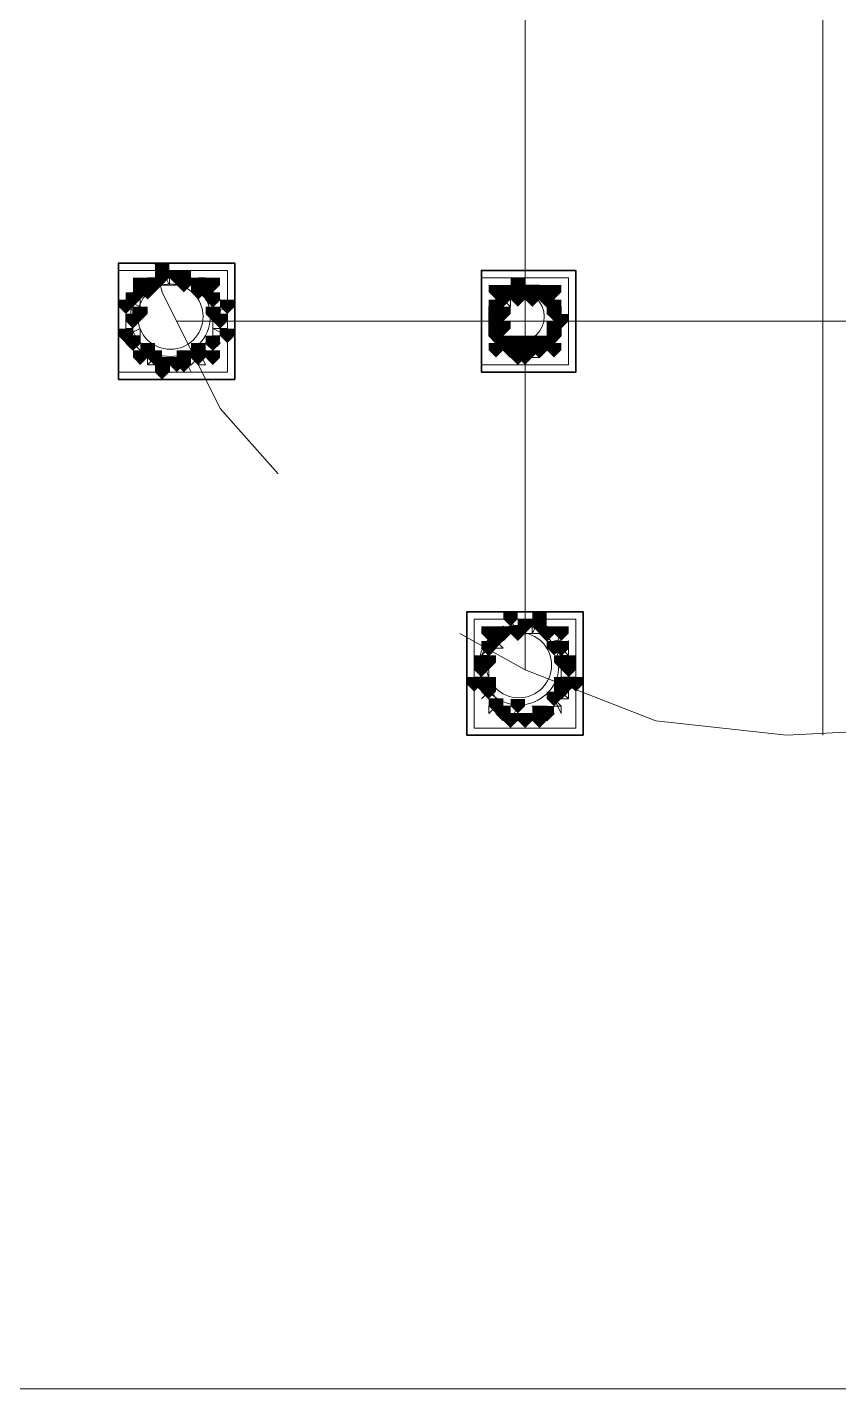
# Model space of a CAD drawing. Header units: millimetres. Extents: x 2315 to 4619, y 1334 to 1897.
# Drawn here: x 4109.33 to 4116.16, y 1530.21 to 1541.67 of the extents above; entities that cross this region are included whole.
import ezdxf

# ---------------------------------------------------------------- set-up
doc = ezdxf.new("R2010")
doc.units = ezdxf.units.MM
for name, color, linetype, true_color in [('PDF_10', 7, 'Continuous', 0x00b85c), ('PDF_AXIS', 7, 'Continuous', 0x00b85c), ('PDF_柱构件', 7, 'Continuous', 0x00b85c), ('PDF_转运站初步方案', 7, 'Continuous', 0x00b85c)]:
    doc.layers.add(name, color=color, linetype=linetype, true_color=true_color)
doc.layers.add('PDF_中心线层', color=1, linetype='Continuous')
doc.layers.add('PDF_粗实线层', color=7, linetype='Continuous')

msp = doc.modelspace()

# ---------------------------------------------------------------- hatches: boundary and pattern name
at = {"layer": 'PDF_10', "transparency": 33554559}
for points in [[(4110.586, 1539.62), (4110.525, 1539.62), (4110.525, 1539.558), (4110.586, 1539.497), (4110.647, 1539.558), (4110.647, 1539.62)], [(4110.586, 1539.62), (4110.525, 1539.62), (4110.525, 1539.558), (4110.586, 1539.497), (4110.647, 1539.558), (4110.647, 1539.62)], [(4110.403, 1539.558), (4110.342, 1539.558), (4110.342, 1539.497), (4110.403, 1539.436), (4110.464, 1539.497), (4110.464, 1539.558)], [(4110.403, 1539.558), (4110.342, 1539.558), (4110.342, 1539.497), (4110.403, 1539.436), (4110.464, 1539.497), (4110.464, 1539.558)], [(4110.769, 1539.558), (4110.708, 1539.558), (4110.708, 1539.497), (4110.769, 1539.436), (4110.83, 1539.497), (4110.83, 1539.558)], [(4110.769, 1539.558), (4110.708, 1539.558), (4110.708, 1539.497), (4110.769, 1539.436), (4110.83, 1539.497), (4110.83, 1539.558)], [(4113.396, 1539.497), (4113.335, 1539.497), (4113.335, 1539.436), (4113.396, 1539.375), (4113.457, 1539.436), (4113.457, 1539.497)], [(4113.396, 1539.497), (4113.335, 1539.497), (4113.335, 1539.436), (4113.396, 1539.375), (4113.457, 1539.436), (4113.457, 1539.497)], [(4113.396, 1539.497), (4113.335, 1539.497), (4113.335, 1539.436), (4113.396, 1539.375), (4113.457, 1539.436), (4113.457, 1539.497)], [(4113.518, 1539.497), (4113.457, 1539.497), (4113.457, 1539.436), (4113.518, 1539.375), (4113.579, 1539.436), (4113.579, 1539.497)], [(4113.518, 1539.497), (4113.457, 1539.497), (4113.457, 1539.436), (4113.518, 1539.375), (4113.579, 1539.436), (4113.579, 1539.497)], [(4113.64, 1539.497), (4113.579, 1539.497), (4113.579, 1539.436), (4113.64, 1539.375), (4113.701, 1539.436), (4113.701, 1539.497)], [(4113.64, 1539.497), (4113.579, 1539.497), (4113.579, 1539.436), (4113.64, 1539.375), (4113.701, 1539.436), (4113.701, 1539.497)], [(4110.219, 1539.436), (4110.158, 1539.436), (4110.158, 1539.375), (4110.219, 1539.314), (4110.28, 1539.375), (4110.28, 1539.436)], [(4110.219, 1539.436), (4110.158, 1539.436), (4110.158, 1539.375), (4110.219, 1539.314), (4110.28, 1539.375), (4110.28, 1539.436)], [(4110.891, 1539.436), (4110.83, 1539.436), (4110.83, 1539.375), (4110.891, 1539.314), (4110.952, 1539.375), (4110.952, 1539.436)], [(4110.891, 1539.436), (4110.83, 1539.436), (4110.83, 1539.375), (4110.891, 1539.314), (4110.952, 1539.375), (4110.952, 1539.436)], [(4110.891, 1539.436), (4110.83, 1539.436), (4110.83, 1539.375), (4110.891, 1539.314), (4110.952, 1539.375), (4110.952, 1539.436)], [(4113.273, 1539.375), (4113.212, 1539.375), (4113.212, 1539.314), (4113.273, 1539.253), (4113.335, 1539.314), (4113.335, 1539.375)], [(4113.273, 1539.375), (4113.212, 1539.375), (4113.212, 1539.314), (4113.273, 1539.253), (4113.335, 1539.314), (4113.335, 1539.375)], [(4113.762, 1539.375), (4113.701, 1539.375), (4113.701, 1539.314), (4113.762, 1539.253), (4113.823, 1539.314), (4113.823, 1539.375)], [(4113.762, 1539.375), (4113.701, 1539.375), (4113.701, 1539.314), (4113.762, 1539.253), (4113.823, 1539.314), (4113.823, 1539.375)], [(4113.762, 1539.375), (4113.701, 1539.375), (4113.701, 1539.314), (4113.762, 1539.253), (4113.823, 1539.314), (4113.823, 1539.375)], [(4110.219, 1539.253), (4110.158, 1539.253), (4110.158, 1539.192), (4110.219, 1539.131), (4110.28, 1539.192), (4110.28, 1539.253)], [(4110.219, 1539.253), (4110.158, 1539.253), (4110.158, 1539.192), (4110.219, 1539.131), (4110.28, 1539.192), (4110.28, 1539.253)], [(4110.952, 1539.253), (4110.891, 1539.253), (4110.891, 1539.192), (4110.952, 1539.131), (4111.013, 1539.192), (4111.013, 1539.253)], [(4110.952, 1539.253), (4110.891, 1539.253), (4110.891, 1539.192), (4110.952, 1539.131), (4111.013, 1539.192), (4111.013, 1539.253)], [(4113.273, 1539.253), (4113.212, 1539.253), (4113.212, 1539.192), (4113.273, 1539.131), (4113.335, 1539.192), (4113.335, 1539.253)], [(4113.273, 1539.253), (4113.212, 1539.253), (4113.212, 1539.192), (4113.273, 1539.131), (4113.335, 1539.192), (4113.335, 1539.253)], [(4113.823, 1539.253), (4113.762, 1539.253), (4113.762, 1539.192), (4113.823, 1539.131), (4113.884, 1539.192), (4113.884, 1539.253)], [(4113.823, 1539.253), (4113.762, 1539.253), (4113.762, 1539.192), (4113.823, 1539.131), (4113.884, 1539.192), (4113.884, 1539.253)], [(4113.273, 1539.131), (4113.212, 1539.131), (4113.212, 1539.07), (4113.273, 1539.009), (4113.335, 1539.07), (4113.335, 1539.131)], [(4113.273, 1539.131), (4113.212, 1539.131), (4113.212, 1539.07), (4113.273, 1539.009), (4113.335, 1539.07), (4113.335, 1539.131)], [(4113.762, 1539.131), (4113.701, 1539.131), (4113.701, 1539.07), (4113.762, 1539.009), (4113.823, 1539.07), (4113.823, 1539.131)], [(4113.762, 1539.131), (4113.701, 1539.131), (4113.701, 1539.07), (4113.762, 1539.009), (4113.823, 1539.07), (4113.823, 1539.131)], [(4113.762, 1539.131), (4113.701, 1539.131), (4113.701, 1539.07), (4113.762, 1539.009), (4113.823, 1539.07), (4113.823, 1539.131)], [(4110.219, 1539.07), (4110.158, 1539.07), (4110.158, 1539.009), (4110.219, 1538.948), (4110.28, 1539.009), (4110.28, 1539.07)], [(4110.219, 1539.07), (4110.158, 1539.07), (4110.158, 1539.009), (4110.219, 1538.948), (4110.28, 1539.009), (4110.28, 1539.07)], [(4110.891, 1539.07), (4110.83, 1539.07), (4110.83, 1539.009), (4110.891, 1538.948), (4110.952, 1539.009), (4110.952, 1539.07)], [(4110.891, 1539.07), (4110.83, 1539.07), (4110.83, 1539.009), (4110.891, 1538.948), (4110.952, 1539.009), (4110.952, 1539.07)], [(4110.891, 1539.07), (4110.83, 1539.07), (4110.83, 1539.009), (4110.891, 1538.948), (4110.952, 1539.009), (4110.952, 1539.07)], [(4110.403, 1538.948), (4110.342, 1538.948), (4110.342, 1538.887), (4110.403, 1538.825), (4110.464, 1538.887), (4110.464, 1538.948)], [(4110.403, 1538.948), (4110.342, 1538.948), (4110.342, 1538.887), (4110.403, 1538.825), (4110.464, 1538.887), (4110.464, 1538.948)], [(4110.769, 1538.948), (4110.708, 1538.948), (4110.708, 1538.887), (4110.769, 1538.825), (4110.83, 1538.887), (4110.83, 1538.948)], [(4110.769, 1538.948), (4110.708, 1538.948), (4110.708, 1538.887), (4110.769, 1538.825), (4110.83, 1538.887), (4110.83, 1538.948)], [(4113.396, 1539.009), (4113.335, 1539.009), (4113.335, 1538.948), (4113.396, 1538.887), (4113.457, 1538.948), (4113.457, 1539.009)], [(4113.396, 1539.009), (4113.335, 1539.009), (4113.335, 1538.948), (4113.396, 1538.887), (4113.457, 1538.948), (4113.457, 1539.009)], [(4113.396, 1539.009), (4113.335, 1539.009), (4113.335, 1538.948), (4113.396, 1538.887), (4113.457, 1538.948), (4113.457, 1539.009)], [(4113.518, 1538.948), (4113.457, 1538.948), (4113.457, 1538.887), (4113.518, 1538.825), (4113.579, 1538.887), (4113.579, 1538.948)], [(4113.518, 1538.948), (4113.457, 1538.948), (4113.457, 1538.887), (4113.518, 1538.825), (4113.579, 1538.887), (4113.579, 1538.948)], [(4113.64, 1539.009), (4113.579, 1539.009), (4113.579, 1538.948), (4113.64, 1538.887), (4113.701, 1538.948), (4113.701, 1539.009)], [(4113.64, 1539.009), (4113.579, 1539.009), (4113.579, 1538.948), (4113.64, 1538.887), (4113.701, 1538.948), (4113.701, 1539.009)], [(4110.586, 1538.887), (4110.525, 1538.887), (4110.525, 1538.825), (4110.586, 1538.764), (4110.647, 1538.825), (4110.647, 1538.887)], [(4110.586, 1538.887), (4110.525, 1538.887), (4110.525, 1538.825), (4110.586, 1538.764), (4110.647, 1538.825), (4110.647, 1538.887)], [(4113.335, 1536.627), (4113.273, 1536.627), (4113.273, 1536.565), (4113.335, 1536.504), (4113.396, 1536.565), (4113.396, 1536.627)], [(4113.335, 1536.627), (4113.273, 1536.627), (4113.273, 1536.565), (4113.335, 1536.504), (4113.396, 1536.565), (4113.396, 1536.627)], [(4113.335, 1536.627), (4113.273, 1536.627), (4113.273, 1536.565), (4113.335, 1536.504), (4113.396, 1536.565), (4113.396, 1536.627)], [(4113.518, 1536.688), (4113.457, 1536.688), (4113.457, 1536.627), (4113.518, 1536.565), (4113.579, 1536.627), (4113.579, 1536.688)], [(4113.518, 1536.688), (4113.457, 1536.688), (4113.457, 1536.627), (4113.518, 1536.565), (4113.579, 1536.627), (4113.579, 1536.688)], [(4113.701, 1536.627), (4113.64, 1536.627), (4113.64, 1536.565), (4113.701, 1536.504), (4113.762, 1536.565), (4113.762, 1536.627)], [(4113.701, 1536.627), (4113.64, 1536.627), (4113.64, 1536.565), (4113.701, 1536.504), (4113.762, 1536.565), (4113.762, 1536.627)], [(4113.701, 1536.627), (4113.64, 1536.627), (4113.64, 1536.565), (4113.701, 1536.504), (4113.762, 1536.565), (4113.762, 1536.627)], [(4113.212, 1536.504), (4113.151, 1536.504), (4113.151, 1536.443), (4113.212, 1536.382), (4113.273, 1536.443), (4113.273, 1536.504)], [(4113.212, 1536.504), (4113.151, 1536.504), (4113.151, 1536.443), (4113.212, 1536.382), (4113.273, 1536.443), (4113.273, 1536.504)], [(4113.823, 1536.504), (4113.762, 1536.504), (4113.762, 1536.443), (4113.823, 1536.382), (4113.884, 1536.443), (4113.884, 1536.504)], [(4113.823, 1536.504), (4113.762, 1536.504), (4113.762, 1536.443), (4113.823, 1536.382), (4113.884, 1536.443), (4113.884, 1536.504)], [(4113.151, 1536.321), (4113.09, 1536.321), (4113.09, 1536.26), (4113.151, 1536.199), (4113.212, 1536.26), (4113.212, 1536.321)], [(4113.151, 1536.321), (4113.09, 1536.321), (4113.09, 1536.26), (4113.151, 1536.199), (4113.212, 1536.26), (4113.212, 1536.321)], [(4113.151, 1536.321), (4113.09, 1536.321), (4113.09, 1536.26), (4113.151, 1536.199), (4113.212, 1536.26), (4113.212, 1536.321)], [(4113.884, 1536.321), (4113.823, 1536.321), (4113.823, 1536.26), (4113.884, 1536.199), (4113.945, 1536.26), (4113.945, 1536.321)], [(4113.884, 1536.321), (4113.823, 1536.321), (4113.823, 1536.26), (4113.884, 1536.199), (4113.945, 1536.26), (4113.945, 1536.321)], [(4113.212, 1536.138), (4113.151, 1536.138), (4113.151, 1536.077), (4113.212, 1536.016), (4113.273, 1536.077), (4113.273, 1536.138)], [(4113.212, 1536.138), (4113.151, 1536.138), (4113.151, 1536.077), (4113.212, 1536.016), (4113.273, 1536.077), (4113.273, 1536.138)], [(4113.823, 1536.138), (4113.762, 1536.138), (4113.762, 1536.077), (4113.823, 1536.016), (4113.884, 1536.077), (4113.884, 1536.138)], [(4113.823, 1536.138), (4113.762, 1536.138), (4113.762, 1536.077), (4113.823, 1536.016), (4113.884, 1536.077), (4113.884, 1536.138)], [(4113.335, 1535.955), (4113.273, 1535.955), (4113.273, 1535.894), (4113.335, 1535.832), (4113.396, 1535.894), (4113.396, 1535.955)], [(4113.335, 1535.955), (4113.273, 1535.955), (4113.273, 1535.894), (4113.335, 1535.832), (4113.396, 1535.894), (4113.396, 1535.955)], [(4113.701, 1535.955), (4113.64, 1535.955), (4113.64, 1535.894), (4113.701, 1535.832), (4113.762, 1535.894), (4113.762, 1535.955)], [(4113.701, 1535.955), (4113.64, 1535.955), (4113.64, 1535.894), (4113.701, 1535.832), (4113.762, 1535.894), (4113.762, 1535.955)], [(4113.518, 1535.894), (4113.457, 1535.894), (4113.457, 1535.832), (4113.518, 1535.771), (4113.579, 1535.832), (4113.579, 1535.894)], [(4113.518, 1535.894), (4113.457, 1535.894), (4113.457, 1535.832), (4113.518, 1535.771), (4113.579, 1535.832), (4113.579, 1535.894)]]:
    msp.add_hatch(color=256, dxfattribs=at).paths.add_polyline_path(points)
at = {"layer": 'PDF_柱构件', "transparency": 33554559}
for points in [[(4110.464, 1539.681), (4110.403, 1539.681), (4110.403, 1539.62), (4110.464, 1539.558), (4110.525, 1539.62), (4110.525, 1539.681)], [(4110.464, 1539.62), (4110.403, 1539.62), (4110.403, 1539.558), (4110.464, 1539.497), (4110.525, 1539.558), (4110.525, 1539.62)], [(4110.647, 1539.62), (4110.586, 1539.62), (4110.586, 1539.558), (4110.647, 1539.497), (4110.708, 1539.558), (4110.708, 1539.62)], [(4110.28, 1539.558), (4110.219, 1539.558), (4110.219, 1539.497), (4110.28, 1539.436), (4110.342, 1539.497), (4110.342, 1539.558)], [(4110.28, 1539.497), (4110.219, 1539.497), (4110.219, 1539.436), (4110.28, 1539.375), (4110.342, 1539.436), (4110.342, 1539.497)], [(4110.342, 1539.497), (4110.28, 1539.497), (4110.28, 1539.436), (4110.342, 1539.375), (4110.403, 1539.436), (4110.403, 1539.497)], [(4110.647, 1539.558), (4110.586, 1539.558), (4110.586, 1539.497), (4110.647, 1539.436), (4110.708, 1539.497), (4110.708, 1539.558)], [(4110.769, 1539.497), (4110.708, 1539.497), (4110.708, 1539.436), (4110.769, 1539.375), (4110.83, 1539.436), (4110.83, 1539.497)], [(4110.83, 1539.497), (4110.769, 1539.497), (4110.769, 1539.436), (4110.83, 1539.375), (4110.891, 1539.436), (4110.891, 1539.497)], [(4110.891, 1539.558), (4110.83, 1539.558), (4110.83, 1539.497), (4110.891, 1539.436), (4110.952, 1539.497), (4110.952, 1539.558)], [(4113.273, 1539.497), (4113.212, 1539.497), (4113.212, 1539.436), (4113.273, 1539.375), (4113.335, 1539.436), (4113.335, 1539.497)], [(4113.457, 1539.558), (4113.396, 1539.558), (4113.396, 1539.497), (4113.457, 1539.436), (4113.518, 1539.497), (4113.518, 1539.558)], [(4113.457, 1539.497), (4113.396, 1539.497), (4113.396, 1539.436), (4113.457, 1539.375), (4113.518, 1539.436), (4113.518, 1539.497)], [(4113.579, 1539.497), (4113.518, 1539.497), (4113.518, 1539.436), (4113.579, 1539.375), (4113.64, 1539.436), (4113.64, 1539.497)], [(4113.762, 1539.497), (4113.701, 1539.497), (4113.701, 1539.436), (4113.762, 1539.375), (4113.823, 1539.436), (4113.823, 1539.497)], [(4110.158, 1539.375), (4110.097, 1539.375), (4110.097, 1539.314), (4110.158, 1539.253), (4110.219, 1539.314), (4110.219, 1539.375)], [(4111.013, 1539.375), (4110.952, 1539.375), (4110.952, 1539.314), (4111.013, 1539.253), (4111.075, 1539.314), (4111.075, 1539.375)], [(4113.335, 1539.436), (4113.273, 1539.436), (4113.273, 1539.375), (4113.335, 1539.314), (4113.396, 1539.375), (4113.396, 1539.436)], [(4113.457, 1539.436), (4113.396, 1539.436), (4113.396, 1539.375), (4113.457, 1539.314), (4113.518, 1539.375), (4113.518, 1539.436)], [(4113.579, 1539.436), (4113.518, 1539.436), (4113.518, 1539.375), (4113.579, 1539.314), (4113.64, 1539.375), (4113.64, 1539.436)], [(4113.701, 1539.436), (4113.64, 1539.436), (4113.64, 1539.375), (4113.701, 1539.314), (4113.762, 1539.375), (4113.762, 1539.436)], [(4110.28, 1539.314), (4110.219, 1539.314), (4110.219, 1539.253), (4110.28, 1539.192), (4110.342, 1539.253), (4110.342, 1539.314)], [(4110.891, 1539.314), (4110.83, 1539.314), (4110.83, 1539.253), (4110.891, 1539.192), (4110.952, 1539.253), (4110.952, 1539.314)], [(4113.273, 1539.314), (4113.212, 1539.314), (4113.212, 1539.253), (4113.273, 1539.192), (4113.335, 1539.253), (4113.335, 1539.314)], [(4113.335, 1539.314), (4113.273, 1539.314), (4113.273, 1539.253), (4113.335, 1539.192), (4113.396, 1539.253), (4113.396, 1539.314)], [(4113.762, 1539.314), (4113.701, 1539.314), (4113.701, 1539.253), (4113.762, 1539.192), (4113.823, 1539.253), (4113.823, 1539.314)], [(4110.158, 1539.131), (4110.097, 1539.131), (4110.097, 1539.07), (4110.158, 1539.009), (4110.219, 1539.07), (4110.219, 1539.131)], [(4111.013, 1539.131), (4110.952, 1539.131), (4110.952, 1539.07), (4111.013, 1539.009), (4111.075, 1539.07), (4111.075, 1539.131)], [(4113.273, 1539.192), (4113.212, 1539.192), (4113.212, 1539.131), (4113.273, 1539.07), (4113.335, 1539.131), (4113.335, 1539.192)], [(4113.335, 1539.192), (4113.273, 1539.192), (4113.273, 1539.131), (4113.335, 1539.07), (4113.396, 1539.131), (4113.396, 1539.192)], [(4113.762, 1539.192), (4113.701, 1539.192), (4113.701, 1539.131), (4113.762, 1539.07), (4113.823, 1539.131), (4113.823, 1539.192)], [(4113.335, 1539.07), (4113.273, 1539.07), (4113.273, 1539.009), (4113.335, 1538.948), (4113.396, 1539.009), (4113.396, 1539.07)], [(4113.457, 1539.07), (4113.396, 1539.07), (4113.396, 1539.009), (4113.457, 1538.948), (4113.518, 1539.009), (4113.518, 1539.07)], [(4113.579, 1539.07), (4113.518, 1539.07), (4113.518, 1539.009), (4113.579, 1538.948), (4113.64, 1539.009), (4113.64, 1539.07)], [(4113.701, 1539.07), (4113.64, 1539.07), (4113.64, 1539.009), (4113.701, 1538.948), (4113.762, 1539.009), (4113.762, 1539.07)], [(4110.28, 1538.948), (4110.219, 1538.948), (4110.219, 1538.887), (4110.28, 1538.825), (4110.342, 1538.887), (4110.342, 1538.948)], [(4110.342, 1539.009), (4110.28, 1539.009), (4110.28, 1538.948), (4110.342, 1538.887), (4110.403, 1538.948), (4110.403, 1539.009)], [(4110.647, 1538.948), (4110.586, 1538.948), (4110.586, 1538.887), (4110.647, 1538.825), (4110.708, 1538.887), (4110.708, 1538.948)], [(4110.769, 1539.009), (4110.708, 1539.009), (4110.708, 1538.948), (4110.769, 1538.887), (4110.83, 1538.948), (4110.83, 1539.009)], [(4110.891, 1538.948), (4110.83, 1538.948), (4110.83, 1538.887), (4110.891, 1538.825), (4110.952, 1538.887), (4110.952, 1538.948)], [(4113.273, 1539.009), (4113.212, 1539.009), (4113.212, 1538.948), (4113.273, 1538.887), (4113.335, 1538.948), (4113.335, 1539.009)], [(4113.457, 1539.009), (4113.396, 1539.009), (4113.396, 1538.948), (4113.457, 1538.887), (4113.518, 1538.948), (4113.518, 1539.009)], [(4113.457, 1538.948), (4113.396, 1538.948), (4113.396, 1538.887), (4113.457, 1538.825), (4113.518, 1538.887), (4113.518, 1538.948)], [(4113.579, 1539.009), (4113.518, 1539.009), (4113.518, 1538.948), (4113.579, 1538.887), (4113.64, 1538.948), (4113.64, 1539.009)], [(4113.762, 1539.009), (4113.701, 1539.009), (4113.701, 1538.948), (4113.762, 1538.887), (4113.823, 1538.948), (4113.823, 1539.009)], [(4110.464, 1538.887), (4110.403, 1538.887), (4110.403, 1538.825), (4110.464, 1538.764), (4110.525, 1538.825), (4110.525, 1538.887)], [(4110.464, 1538.825), (4110.403, 1538.825), (4110.403, 1538.764), (4110.464, 1538.703), (4110.525, 1538.764), (4110.525, 1538.825)], [(4110.647, 1538.887), (4110.586, 1538.887), (4110.586, 1538.825), (4110.647, 1538.764), (4110.708, 1538.825), (4110.708, 1538.887)], [(4113.396, 1536.749), (4113.335, 1536.749), (4113.335, 1536.688), (4113.396, 1536.627), (4113.457, 1536.688), (4113.457, 1536.749)], [(4113.64, 1536.749), (4113.579, 1536.749), (4113.579, 1536.688), (4113.64, 1536.627), (4113.701, 1536.688), (4113.701, 1536.749)], [(4113.212, 1536.627), (4113.151, 1536.627), (4113.151, 1536.565), (4113.212, 1536.504), (4113.273, 1536.565), (4113.273, 1536.627)], [(4113.457, 1536.627), (4113.396, 1536.627), (4113.396, 1536.565), (4113.457, 1536.504), (4113.518, 1536.565), (4113.518, 1536.627)], [(4113.64, 1536.688), (4113.579, 1536.688), (4113.579, 1536.627), (4113.64, 1536.565), (4113.701, 1536.627), (4113.701, 1536.688)], [(4113.823, 1536.627), (4113.762, 1536.627), (4113.762, 1536.565), (4113.823, 1536.504), (4113.884, 1536.565), (4113.884, 1536.627)], [(4113.273, 1536.565), (4113.212, 1536.565), (4113.212, 1536.504), (4113.273, 1536.443), (4113.335, 1536.504), (4113.335, 1536.565)], [(4113.762, 1536.504), (4113.701, 1536.504), (4113.701, 1536.443), (4113.762, 1536.382), (4113.823, 1536.443), (4113.823, 1536.504)], [(4113.151, 1536.382), (4113.09, 1536.382), (4113.09, 1536.321), (4113.151, 1536.26), (4113.212, 1536.321), (4113.212, 1536.382)], [(4113.212, 1536.382), (4113.151, 1536.382), (4113.151, 1536.321), (4113.212, 1536.26), (4113.273, 1536.321), (4113.273, 1536.382)], [(4113.823, 1536.382), (4113.762, 1536.382), (4113.762, 1536.321), (4113.823, 1536.26), (4113.884, 1536.321), (4113.884, 1536.382)], [(4113.884, 1536.382), (4113.823, 1536.382), (4113.823, 1536.321), (4113.884, 1536.26), (4113.945, 1536.321), (4113.945, 1536.382)], [(4113.09, 1536.199), (4113.029, 1536.199), (4113.029, 1536.138), (4113.09, 1536.077), (4113.151, 1536.138), (4113.151, 1536.199)], [(4113.151, 1536.199), (4113.09, 1536.199), (4113.09, 1536.138), (4113.151, 1536.077), (4113.212, 1536.138), (4113.212, 1536.199)], [(4113.212, 1536.199), (4113.151, 1536.199), (4113.151, 1536.138), (4113.212, 1536.077), (4113.273, 1536.138), (4113.273, 1536.199)], [(4113.823, 1536.199), (4113.762, 1536.199), (4113.762, 1536.138), (4113.823, 1536.077), (4113.884, 1536.138), (4113.884, 1536.199)], [(4113.884, 1536.199), (4113.823, 1536.199), (4113.823, 1536.138), (4113.884, 1536.077), (4113.945, 1536.138), (4113.945, 1536.199)], [(4113.945, 1536.199), (4113.884, 1536.199), (4113.884, 1536.138), (4113.945, 1536.077), (4114.006, 1536.138), (4114.006, 1536.199)], [(4113.762, 1536.077), (4113.701, 1536.077), (4113.701, 1536.016), (4113.762, 1535.955), (4113.823, 1536.016), (4113.823, 1536.077)], [(4113.273, 1536.016), (4113.212, 1536.016), (4113.212, 1535.955), (4113.273, 1535.894), (4113.335, 1535.955), (4113.335, 1536.016)], [(4113.457, 1536.016), (4113.396, 1536.016), (4113.396, 1535.955), (4113.457, 1535.894), (4113.518, 1535.955), (4113.518, 1536.016)], [(4113.64, 1535.955), (4113.579, 1535.955), (4113.579, 1535.894), (4113.64, 1535.832), (4113.701, 1535.894), (4113.701, 1535.955)], [(4113.396, 1535.894), (4113.335, 1535.894), (4113.335, 1535.832), (4113.396, 1535.771), (4113.457, 1535.832), (4113.457, 1535.894)], [(4113.64, 1535.894), (4113.579, 1535.894), (4113.579, 1535.832), (4113.64, 1535.771), (4113.701, 1535.832), (4113.701, 1535.894)]]:
    msp.add_hatch(color=256, dxfattribs=at).paths.add_polyline_path(points)
at = {"layer": 'PDF_转运站初步方案', "transparency": 33554559}
for points in [[(4110.586, 1539.62), (4110.525, 1539.62), (4110.525, 1539.558), (4110.586, 1539.497), (4110.647, 1539.558), (4110.647, 1539.62)], [(4110.586, 1539.62), (4110.525, 1539.62), (4110.525, 1539.558), (4110.586, 1539.497), (4110.647, 1539.558), (4110.647, 1539.62)], [(4110.403, 1539.558), (4110.342, 1539.558), (4110.342, 1539.497), (4110.403, 1539.436), (4110.464, 1539.497), (4110.464, 1539.558)], [(4110.403, 1539.558), (4110.342, 1539.558), (4110.342, 1539.497), (4110.403, 1539.436), (4110.464, 1539.497), (4110.464, 1539.558)], [(4110.769, 1539.558), (4110.708, 1539.558), (4110.708, 1539.497), (4110.769, 1539.436), (4110.83, 1539.497), (4110.83, 1539.558)], [(4110.769, 1539.558), (4110.708, 1539.558), (4110.708, 1539.497), (4110.769, 1539.436), (4110.83, 1539.497), (4110.83, 1539.558)], [(4113.396, 1539.497), (4113.335, 1539.497), (4113.335, 1539.436), (4113.396, 1539.375), (4113.457, 1539.436), (4113.457, 1539.497)], [(4113.396, 1539.497), (4113.335, 1539.497), (4113.335, 1539.436), (4113.396, 1539.375), (4113.457, 1539.436), (4113.457, 1539.497)], [(4113.518, 1539.497), (4113.457, 1539.497), (4113.457, 1539.436), (4113.518, 1539.375), (4113.579, 1539.436), (4113.579, 1539.497)], [(4113.518, 1539.497), (4113.457, 1539.497), (4113.457, 1539.436), (4113.518, 1539.375), (4113.579, 1539.436), (4113.579, 1539.497)], [(4113.64, 1539.497), (4113.579, 1539.497), (4113.579, 1539.436), (4113.64, 1539.375), (4113.701, 1539.436), (4113.701, 1539.497)], [(4113.64, 1539.497), (4113.579, 1539.497), (4113.579, 1539.436), (4113.64, 1539.375), (4113.701, 1539.436), (4113.701, 1539.497)], [(4110.219, 1539.436), (4110.158, 1539.436), (4110.158, 1539.375), (4110.219, 1539.314), (4110.28, 1539.375), (4110.28, 1539.436)], [(4110.219, 1539.436), (4110.158, 1539.436), (4110.158, 1539.375), (4110.219, 1539.314), (4110.28, 1539.375), (4110.28, 1539.436)], [(4110.891, 1539.436), (4110.83, 1539.436), (4110.83, 1539.375), (4110.891, 1539.314), (4110.952, 1539.375), (4110.952, 1539.436)], [(4110.891, 1539.436), (4110.83, 1539.436), (4110.83, 1539.375), (4110.891, 1539.314), (4110.952, 1539.375), (4110.952, 1539.436)], [(4113.273, 1539.375), (4113.212, 1539.375), (4113.212, 1539.314), (4113.273, 1539.253), (4113.335, 1539.314), (4113.335, 1539.375)], [(4113.273, 1539.375), (4113.212, 1539.375), (4113.212, 1539.314), (4113.273, 1539.253), (4113.335, 1539.314), (4113.335, 1539.375)], [(4113.762, 1539.375), (4113.701, 1539.375), (4113.701, 1539.314), (4113.762, 1539.253), (4113.823, 1539.314), (4113.823, 1539.375)], [(4113.762, 1539.375), (4113.701, 1539.375), (4113.701, 1539.314), (4113.762, 1539.253), (4113.823, 1539.314), (4113.823, 1539.375)], [(4110.219, 1539.253), (4110.158, 1539.253), (4110.158, 1539.192), (4110.219, 1539.131), (4110.28, 1539.192), (4110.28, 1539.253)], [(4110.219, 1539.253), (4110.158, 1539.253), (4110.158, 1539.192), (4110.219, 1539.131), (4110.28, 1539.192), (4110.28, 1539.253)], [(4110.952, 1539.253), (4110.891, 1539.253), (4110.891, 1539.192), (4110.952, 1539.131), (4111.013, 1539.192), (4111.013, 1539.253)], [(4110.952, 1539.253), (4110.891, 1539.253), (4110.891, 1539.192), (4110.952, 1539.131), (4111.013, 1539.192), (4111.013, 1539.253)], [(4113.273, 1539.253), (4113.212, 1539.253), (4113.212, 1539.192), (4113.273, 1539.131), (4113.335, 1539.192), (4113.335, 1539.253)], [(4113.273, 1539.253), (4113.212, 1539.253), (4113.212, 1539.192), (4113.273, 1539.131), (4113.335, 1539.192), (4113.335, 1539.253)], [(4113.823, 1539.253), (4113.762, 1539.253), (4113.762, 1539.192), (4113.823, 1539.131), (4113.884, 1539.192), (4113.884, 1539.253)], [(4113.823, 1539.253), (4113.762, 1539.253), (4113.762, 1539.192), (4113.823, 1539.131), (4113.884, 1539.192), (4113.884, 1539.253)], [(4113.273, 1539.131), (4113.212, 1539.131), (4113.212, 1539.07), (4113.273, 1539.009), (4113.335, 1539.07), (4113.335, 1539.131)], [(4113.273, 1539.131), (4113.212, 1539.131), (4113.212, 1539.07), (4113.273, 1539.009), (4113.335, 1539.07), (4113.335, 1539.131)], [(4113.762, 1539.131), (4113.701, 1539.131), (4113.701, 1539.07), (4113.762, 1539.009), (4113.823, 1539.07), (4113.823, 1539.131)], [(4113.762, 1539.131), (4113.701, 1539.131), (4113.701, 1539.07), (4113.762, 1539.009), (4113.823, 1539.07), (4113.823, 1539.131)], [(4110.219, 1539.07), (4110.158, 1539.07), (4110.158, 1539.009), (4110.219, 1538.948), (4110.28, 1539.009), (4110.28, 1539.07)], [(4110.219, 1539.07), (4110.158, 1539.07), (4110.158, 1539.009), (4110.219, 1538.948), (4110.28, 1539.009), (4110.28, 1539.07)], [(4110.891, 1539.07), (4110.83, 1539.07), (4110.83, 1539.009), (4110.891, 1538.948), (4110.952, 1539.009), (4110.952, 1539.07)], [(4110.891, 1539.07), (4110.83, 1539.07), (4110.83, 1539.009), (4110.891, 1538.948), (4110.952, 1539.009), (4110.952, 1539.07)], [(4110.403, 1538.948), (4110.342, 1538.948), (4110.342, 1538.887), (4110.403, 1538.825), (4110.464, 1538.887), (4110.464, 1538.948)], [(4110.403, 1538.948), (4110.342, 1538.948), (4110.342, 1538.887), (4110.403, 1538.825), (4110.464, 1538.887), (4110.464, 1538.948)], [(4110.769, 1538.948), (4110.708, 1538.948), (4110.708, 1538.887), (4110.769, 1538.825), (4110.83, 1538.887), (4110.83, 1538.948)], [(4110.769, 1538.948), (4110.708, 1538.948), (4110.708, 1538.887), (4110.769, 1538.825), (4110.83, 1538.887), (4110.83, 1538.948)], [(4113.396, 1539.009), (4113.335, 1539.009), (4113.335, 1538.948), (4113.396, 1538.887), (4113.457, 1538.948), (4113.457, 1539.009)], [(4113.396, 1539.009), (4113.335, 1539.009), (4113.335, 1538.948), (4113.396, 1538.887), (4113.457, 1538.948), (4113.457, 1539.009)], [(4113.518, 1538.948), (4113.457, 1538.948), (4113.457, 1538.887), (4113.518, 1538.825), (4113.579, 1538.887), (4113.579, 1538.948)], [(4113.518, 1538.948), (4113.457, 1538.948), (4113.457, 1538.887), (4113.518, 1538.825), (4113.579, 1538.887), (4113.579, 1538.948)], [(4113.64, 1539.009), (4113.579, 1539.009), (4113.579, 1538.948), (4113.64, 1538.887), (4113.701, 1538.948), (4113.701, 1539.009)], [(4113.64, 1539.009), (4113.579, 1539.009), (4113.579, 1538.948), (4113.64, 1538.887), (4113.701, 1538.948), (4113.701, 1539.009)], [(4110.586, 1538.887), (4110.525, 1538.887), (4110.525, 1538.825), (4110.586, 1538.764), (4110.647, 1538.825), (4110.647, 1538.887)], [(4110.586, 1538.887), (4110.525, 1538.887), (4110.525, 1538.825), (4110.586, 1538.764), (4110.647, 1538.825), (4110.647, 1538.887)], [(4113.335, 1536.627), (4113.273, 1536.627), (4113.273, 1536.565), (4113.335, 1536.504), (4113.396, 1536.565), (4113.396, 1536.627)], [(4113.335, 1536.627), (4113.273, 1536.627), (4113.273, 1536.565), (4113.335, 1536.504), (4113.396, 1536.565), (4113.396, 1536.627)], [(4113.518, 1536.688), (4113.457, 1536.688), (4113.457, 1536.627), (4113.518, 1536.565), (4113.579, 1536.627), (4113.579, 1536.688)], [(4113.518, 1536.688), (4113.457, 1536.688), (4113.457, 1536.627), (4113.518, 1536.565), (4113.579, 1536.627), (4113.579, 1536.688)], [(4113.701, 1536.627), (4113.64, 1536.627), (4113.64, 1536.565), (4113.701, 1536.504), (4113.762, 1536.565), (4113.762, 1536.627)], [(4113.701, 1536.627), (4113.64, 1536.627), (4113.64, 1536.565), (4113.701, 1536.504), (4113.762, 1536.565), (4113.762, 1536.627)], [(4113.212, 1536.504), (4113.151, 1536.504), (4113.151, 1536.443), (4113.212, 1536.382), (4113.273, 1536.443), (4113.273, 1536.504)], [(4113.212, 1536.504), (4113.151, 1536.504), (4113.151, 1536.443), (4113.212, 1536.382), (4113.273, 1536.443), (4113.273, 1536.504)], [(4113.823, 1536.504), (4113.762, 1536.504), (4113.762, 1536.443), (4113.823, 1536.382), (4113.884, 1536.443), (4113.884, 1536.504)], [(4113.823, 1536.504), (4113.762, 1536.504), (4113.762, 1536.443), (4113.823, 1536.382), (4113.884, 1536.443), (4113.884, 1536.504)], [(4113.151, 1536.321), (4113.09, 1536.321), (4113.09, 1536.26), (4113.151, 1536.199), (4113.212, 1536.26), (4113.212, 1536.321)], [(4113.151, 1536.321), (4113.09, 1536.321), (4113.09, 1536.26), (4113.151, 1536.199), (4113.212, 1536.26), (4113.212, 1536.321)], [(4113.884, 1536.321), (4113.823, 1536.321), (4113.823, 1536.26), (4113.884, 1536.199), (4113.945, 1536.26), (4113.945, 1536.321)], [(4113.884, 1536.321), (4113.823, 1536.321), (4113.823, 1536.26), (4113.884, 1536.199), (4113.945, 1536.26), (4113.945, 1536.321)], [(4113.212, 1536.138), (4113.151, 1536.138), (4113.151, 1536.077), (4113.212, 1536.016), (4113.273, 1536.077), (4113.273, 1536.138)], [(4113.212, 1536.138), (4113.151, 1536.138), (4113.151, 1536.077), (4113.212, 1536.016), (4113.273, 1536.077), (4113.273, 1536.138)], [(4113.823, 1536.138), (4113.762, 1536.138), (4113.762, 1536.077), (4113.823, 1536.016), (4113.884, 1536.077), (4113.884, 1536.138)], [(4113.823, 1536.138), (4113.762, 1536.138), (4113.762, 1536.077), (4113.823, 1536.016), (4113.884, 1536.077), (4113.884, 1536.138)], [(4113.335, 1535.955), (4113.273, 1535.955), (4113.273, 1535.894), (4113.335, 1535.832), (4113.396, 1535.894), (4113.396, 1535.955)], [(4113.335, 1535.955), (4113.273, 1535.955), (4113.273, 1535.894), (4113.335, 1535.832), (4113.396, 1535.894), (4113.396, 1535.955)], [(4113.701, 1535.955), (4113.64, 1535.955), (4113.64, 1535.894), (4113.701, 1535.832), (4113.762, 1535.894), (4113.762, 1535.955)], [(4113.701, 1535.955), (4113.64, 1535.955), (4113.64, 1535.894), (4113.701, 1535.832), (4113.762, 1535.894), (4113.762, 1535.955)], [(4113.518, 1535.894), (4113.457, 1535.894), (4113.457, 1535.832), (4113.518, 1535.771), (4113.579, 1535.832), (4113.579, 1535.894)], [(4113.518, 1535.894), (4113.457, 1535.894), (4113.457, 1535.832), (4113.518, 1535.771), (4113.579, 1535.832), (4113.579, 1535.894)]]:
    msp.add_hatch(color=256, dxfattribs=at).paths.add_polyline_path(points)

# ---------------------------------------------------------------- linework, layer by layer
at = {"layer": 'PDF_10', "lineweight": 18}
for points in [[(4110.586, 1539.62), (4110.586, 1539.558), (4110.525, 1539.558)], [(4110.403, 1539.558), (4110.342, 1539.497)], [(4110.403, 1539.497), (4110.342, 1539.558)], [(4110.769, 1539.558), (4110.769, 1539.497), (4110.708, 1539.558)], [(4113.518, 1539.436), (4113.518, 1539.497)], [(4110.28, 1539.436), (4110.219, 1539.375), (4110.28, 1539.375)], [(4110.891, 1539.375), (4110.891, 1539.436)], [(4113.335, 1539.375), (4113.273, 1539.314), (4113.335, 1539.314)], [(4113.396, 1539.436), (4113.335, 1539.436)], [(4113.579, 1539.436), (4113.457, 1539.436)], [(4113.701, 1539.436), (4113.64, 1539.436), (4113.701, 1539.436)], [(4113.762, 1539.314), (4113.762, 1539.375)], [(4110.219, 1539.253), (4110.219, 1539.131)], [(4110.952, 1539.131), (4110.952, 1539.253)], [(4113.273, 1539.253), (4113.273, 1539.131)], [(4113.823, 1539.131), (4113.823, 1539.253)], [(4110.219, 1539.192), (4110.158, 1539.192)], [(4110.891, 1539.192), (4110.952, 1539.192)], [(4113.273, 1539.192), (4113.212, 1539.192)], [(4113.762, 1539.192), (4113.823, 1539.192)], [(4113.335, 1539.07), (4113.273, 1539.07), (4113.335, 1539.009)], [(4113.762, 1539.009), (4113.762, 1539.07)], [(4110.28, 1539.009), (4110.219, 1539.009), (4110.28, 1538.948)], [(4110.891, 1538.948), (4110.891, 1539.009)], [(4113.335, 1538.948), (4113.396, 1538.948)], [(4113.518, 1538.948), (4113.518, 1538.887)], [(4113.701, 1538.948), (4113.64, 1538.948), (4113.701, 1538.948)], [(4110.342, 1538.887), (4110.403, 1538.825)], [(4110.403, 1538.887), (4110.342, 1538.825)], [(4110.525, 1538.825), (4110.586, 1538.825), (4110.586, 1538.764)], [(4110.708, 1538.825), (4110.769, 1538.887), (4110.769, 1538.825)], [(4113.457, 1538.887), (4113.579, 1538.887)], [(4113.457, 1536.627), (4113.579, 1536.627)], [(4113.518, 1536.565), (4113.518, 1536.627)], [(4113.273, 1536.565), (4113.396, 1536.565)], [(4113.701, 1536.565), (4113.762, 1536.565)], [(4113.151, 1536.382), (4113.212, 1536.443)], [(4113.212, 1536.382), (4113.151, 1536.443)], [(4113.823, 1536.443), (4113.884, 1536.382)], [(4113.823, 1536.382), (4113.884, 1536.443)], [(4113.151, 1536.199), (4113.151, 1536.26)], [(4113.945, 1536.26), (4113.884, 1536.26), (4113.884, 1536.199)], [(4113.212, 1536.016), (4113.151, 1536.077)], [(4113.212, 1536.077), (4113.151, 1536.016)], [(4113.884, 1536.077), (4113.823, 1536.016)], [(4113.823, 1536.077), (4113.884, 1536.016)], [(4113.396, 1535.894), (4113.273, 1535.955)], [(4113.335, 1535.955), (4113.335, 1535.894)], [(4113.762, 1535.955), (4113.701, 1535.894), (4113.701, 1535.955)], [(4113.579, 1535.832), (4113.457, 1535.832)], [(4113.518, 1535.894), (4113.518, 1535.832)]]:
    msp.add_lwpolyline(points, dxfattribs=at)
at = {"layer": 'PDF_AXIS', "lineweight": 18}
for points in [[(4110.097, 1538.764), (4110.097, 1539.62), (4111.013, 1539.62), (4111.013, 1538.764)], [(4113.151, 1538.825), (4113.151, 1539.558), (4113.884, 1539.558), (4113.884, 1538.825)], [(4113.945, 1535.771), (4113.945, 1536.688), (4113.09, 1536.688), (4113.09, 1535.771)]]:
    msp.add_lwpolyline(points, close=True, dxfattribs=at)
at = {"layer": 'PDF_中心线层', "color": 112, "lineweight": 18, "true_color": 0x00b85c}
msp.add_lwpolyline([(4116.022, 1535.71), (4116.022, 1547.682)], close=True, dxfattribs=at)
for points in [[(4113.518, 1547.133), (4113.518, 1536.26)], [(4122.008, 1541.635), (4122.008, 1541.147), (4121.764, 1539.986), (4121.336, 1538.948), (4120.725, 1537.97), (4119.931, 1537.176), (4119.015, 1536.504), (4117.977, 1536.016), (4116.877, 1535.771), (4115.717, 1535.71), (4114.617, 1535.832), (4113.518, 1536.26), (4112.968, 1536.565)], [(4111.441, 1537.909), (4110.952, 1538.459), (4110.464, 1539.436), (4110.403, 1539.681)], [(4121.458, 1539.192), (4110.586, 1539.192)]]:
    msp.add_lwpolyline(points, dxfattribs=at)
at = {"layer": 'PDF_柱构件', "lineweight": 18}
for points in [[(4110.464, 1539.62), (4110.525, 1539.497), (4110.464, 1539.497)], [(4110.586, 1539.497), (4110.525, 1539.497), (4110.525, 1539.62), (4110.586, 1539.62)], [(4110.708, 1539.62), (4110.647, 1539.497), (4110.647, 1539.62)], [(4110.28, 1539.497), (4110.342, 1539.436)], [(4110.464, 1539.497), (4110.342, 1539.436), (4110.342, 1539.558), (4110.403, 1539.558)], [(4110.769, 1539.436), (4110.708, 1539.497), (4110.769, 1539.558), (4110.83, 1539.558)], [(4110.891, 1539.497), (4110.769, 1539.436)], [(4113.457, 1539.436), (4113.396, 1539.375), (4113.335, 1539.436), (4113.396, 1539.497)], [(4113.457, 1539.497), (4113.457, 1539.375)], [(4113.579, 1539.436), (4113.457, 1539.436), (4113.457, 1539.497), (4113.579, 1539.497)], [(4113.64, 1539.497), (4113.579, 1539.375), (4113.579, 1539.497)], [(4113.701, 1539.375), (4113.579, 1539.436), (4113.64, 1539.497), (4113.701, 1539.436)], [(4110.28, 1539.375), (4110.28, 1539.314), (4110.158, 1539.375), (4110.219, 1539.436)], [(4110.891, 1539.314), (4110.83, 1539.375), (4110.891, 1539.436), (4110.952, 1539.375)], [(4113.335, 1539.375), (4113.273, 1539.253), (4113.212, 1539.314), (4113.273, 1539.375)], [(4113.273, 1539.436), (4113.396, 1539.375), (4113.396, 1539.314)], [(4113.762, 1539.436), (4113.701, 1539.314), (4113.64, 1539.375)], [(4113.762, 1539.253), (4113.701, 1539.375), (4113.762, 1539.375), (4113.823, 1539.314)], [(4110.158, 1539.314), (4110.28, 1539.253)], [(4110.219, 1539.253), (4110.219, 1539.131), (4110.158, 1539.131), (4110.158, 1539.253)], [(4111.013, 1539.314), (4110.891, 1539.253)], [(4110.891, 1539.131), (4110.891, 1539.253), (4111.013, 1539.253), (4111.013, 1539.131)], [(4113.212, 1539.314), (4113.335, 1539.253), (4113.212, 1539.253)], [(4113.273, 1539.253), (4113.273, 1539.131), (4113.212, 1539.131), (4113.212, 1539.253)], [(4113.823, 1539.253), (4113.762, 1539.253), (4113.701, 1539.253), (4113.823, 1539.314)], [(4113.762, 1539.131), (4113.762, 1539.253), (4113.823, 1539.253), (4113.823, 1539.131)], [(4110.158, 1539.07), (4110.28, 1539.131), (4110.28, 1539.07)], [(4111.013, 1539.07), (4110.891, 1539.07), (4110.891, 1539.131)], [(4113.212, 1539.131), (4113.335, 1539.131), (4113.212, 1539.07)], [(4113.273, 1539.131), (4113.335, 1539.009), (4113.273, 1539.009), (4113.212, 1539.07)], [(4113.823, 1539.07), (4113.701, 1539.131), (4113.762, 1539.131), (4113.823, 1539.131)], [(4113.701, 1539.009), (4113.762, 1539.131), (4113.823, 1539.07), (4113.762, 1539.009)], [(4110.28, 1539.07), (4110.28, 1539.009), (4110.219, 1538.948), (4110.158, 1539.009)], [(4110.83, 1539.009), (4110.891, 1539.07), (4110.952, 1539.009), (4110.891, 1538.948)], [(4113.273, 1538.948), (4113.396, 1539.07), (4113.396, 1539.009)], [(4113.762, 1538.948), (4113.64, 1539.009), (4113.701, 1539.07)], [(4110.28, 1538.887), (4110.342, 1538.948)], [(4110.342, 1538.948), (4110.464, 1538.887), (4110.403, 1538.825), (4110.342, 1538.825)], [(4110.708, 1538.887), (4110.769, 1538.948), (4110.83, 1538.825), (4110.769, 1538.825)], [(4110.891, 1538.887), (4110.769, 1538.948)], [(4113.396, 1539.009), (4113.457, 1538.948), (4113.396, 1538.887), (4113.335, 1538.948)], [(4113.457, 1538.887), (4113.457, 1539.009)], [(4113.457, 1538.948), (4113.579, 1538.948), (4113.579, 1538.887), (4113.457, 1538.887)], [(4113.579, 1538.887), (4113.579, 1539.009), (4113.64, 1538.887)], [(4113.579, 1538.948), (4113.701, 1539.009), (4113.701, 1538.948), (4113.64, 1538.887)], [(4110.464, 1538.764), (4110.464, 1538.887), (4110.525, 1538.887)], [(4110.525, 1538.887), (4110.586, 1538.887), (4110.586, 1538.764), (4110.525, 1538.764)], [(4110.647, 1538.764), (4110.647, 1538.887), (4110.708, 1538.764)], [(4113.335, 1536.504), (4113.396, 1536.565), (4113.335, 1536.627), (4113.273, 1536.565)], [(4113.396, 1536.688), (4113.457, 1536.565)], [(4113.457, 1536.565), (4113.579, 1536.565), (4113.579, 1536.627), (4113.457, 1536.627)], [(4113.64, 1536.688), (4113.579, 1536.565), (4113.64, 1536.565)], [(4113.64, 1536.565), (4113.701, 1536.504), (4113.762, 1536.565), (4113.701, 1536.627)], [(4113.212, 1536.382), (4113.273, 1536.443), (4113.212, 1536.504), (4113.151, 1536.382)], [(4113.212, 1536.565), (4113.273, 1536.443), (4113.335, 1536.443)], [(4113.823, 1536.565), (4113.762, 1536.443)], [(4113.762, 1536.443), (4113.823, 1536.382), (4113.884, 1536.382), (4113.884, 1536.504)], [(4113.09, 1536.321), (4113.212, 1536.321), (4113.09, 1536.382)], [(4113.945, 1536.382), (4113.823, 1536.321), (4113.945, 1536.321)], [(4113.212, 1536.199), (4113.212, 1536.26), (4113.09, 1536.26), (4113.09, 1536.199)], [(4113.823, 1536.26), (4113.823, 1536.199), (4113.945, 1536.199), (4113.945, 1536.26)], [(4113.09, 1536.138), (4113.212, 1536.138)], [(4113.273, 1536.016), (4113.212, 1536.138), (4113.151, 1536.077), (4113.212, 1536.016)], [(4113.823, 1536.138), (4113.762, 1536.016), (4113.884, 1536.016), (4113.884, 1536.077)], [(4113.945, 1536.138), (4113.823, 1536.138)], [(4113.212, 1535.894), (4113.335, 1536.016), (4113.273, 1536.016), (4113.212, 1535.955)], [(4113.396, 1535.955), (4113.335, 1535.955), (4113.273, 1535.894), (4113.335, 1535.832)], [(4113.396, 1535.832), (4113.457, 1535.955)], [(4113.64, 1535.832), (4113.64, 1535.955), (4113.579, 1535.955)], [(4113.701, 1535.955), (4113.64, 1535.955), (4113.701, 1535.832), (4113.762, 1535.894)], [(4113.579, 1535.894), (4113.457, 1535.894), (4113.457, 1535.832), (4113.579, 1535.832)]]:
    msp.add_lwpolyline(points, close=True, dxfattribs=at)
for points in [[(4110.219, 1539.314), (4110.219, 1539.253)], [(4110.952, 1539.253), (4110.952, 1539.314)], [(4110.219, 1539.131), (4110.219, 1539.07)], [(4110.952, 1539.07), (4110.952, 1539.131)], [(4110.28, 1538.948), (4110.28, 1538.887)], [(4110.83, 1538.887), (4110.83, 1538.948)], [(4113.396, 1536.627), (4113.457, 1536.627)], [(4113.762, 1536.504), (4113.823, 1536.504)], [(4113.823, 1535.955), (4113.762, 1536.016), (4113.823, 1535.894), (4113.823, 1535.955), (4113.762, 1535.955)], [(4113.457, 1535.894), (4113.396, 1535.894)]]:
    msp.add_lwpolyline(points, dxfattribs=at)
at = {"layer": 'PDF_粗实线层', "color": 112, "lineweight": 35, "true_color": 0x00b85c}
for points in [[(4110.097, 1538.703), (4110.097, 1539.681), (4111.075, 1539.681), (4111.075, 1538.703)], [(4113.151, 1538.764), (4113.945, 1538.764), (4113.945, 1539.62), (4113.151, 1539.62)], [(4114.006, 1535.71), (4114.006, 1536.749), (4113.029, 1536.749), (4113.029, 1535.71)]]:
    msp.add_lwpolyline(points, close=True, dxfattribs=at)
at = {"layer": 'PDF_转运站初步方案', "color": 142, "lineweight": 5, "true_color": 0x00a5dd}
msp.add_lwpolyline([(3419.942, 1530.213), (4209.904, 1530.213)], dxfattribs=at)
at = {"layer": 'PDF_转运站初步方案', "lineweight": 18}
for centre, radius in [((4110.534, 1539.232), 0.336), ((4110.534, 1539.232), 0.275), ((4113.466, 1539.232), 0.214), ((4113.466, 1539.232), 0.214), ((4113.466, 1536.3), 0.336), ((4113.466, 1536.3), 0.275)]:
    msp.add_circle(centre, radius, dxfattribs=at)

doc.saveas('drawing.dxf')
